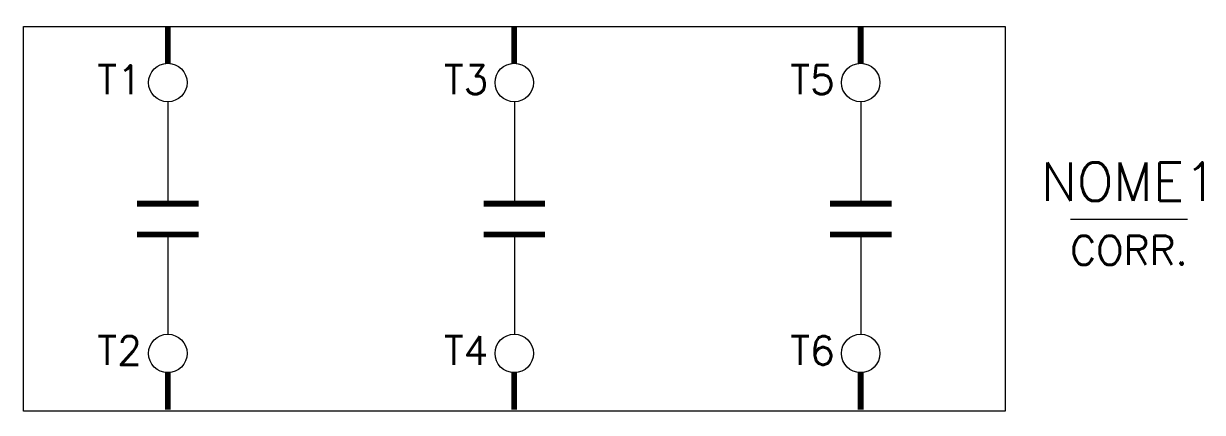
# Model space of a CAD drawing. Header units: millimetres. Extents: x -7.5 to 53.8, y -20.1 to 0.1.
import ezdxf
from ezdxf.enums import TextEntityAlignment as Align

# ---------------------------------------------------------------- set-up
doc = ezdxf.new("R2010")
doc.units = ezdxf.units.MM
doc.header["$LTSCALE"] = 10
doc.styles.add('ROMANS', font='romans.shx')

msp = doc.modelspace()

# ---------------------------------------------------------------- linework, layer by layer
at = {"color": 7, "linetype": 'Continuous'}
for p, q in [((0.006, -3.918), (0.006, -9.215)), ((18.006, -3.918), (18.006, -9.215)), ((36.006, -3.918), (36.006, -9.215)), ((46.906, -10.015), (52.976, -10.015)), ((0.006, -10.815), (0.006, -16.002)), ((18.006, -10.815), (18.006, -16.002)), ((36.006, -10.815), (36.006, -16.002))]:
    msp.add_line(p, q, dxfattribs=at)
msp.add_lwpolyline([(-7.494, 0), (43.506, 0), (43.506, -20), (-7.494, -20)], close=True)
at = {"const_width": 0.3}
for points in [[(0, -1.918), (0, 0)], [(18, -1.918), (18, 0)], [(36, -1.918), (36, 0)], [(-1.594, -9.215), (1.606, -9.215)], [(16.406, -9.215), (19.606, -9.215)], [(34.406, -9.215), (37.606, -9.215)], [(-1.594, -10.815), (1.606, -10.815)], [(16.406, -10.815), (19.606, -10.815)], [(34.406, -10.815), (37.606, -10.815)], [(0, -19.92), (0, -18.002)], [(18, -19.92), (18, -18.002)], [(36, -19.92), (36, -18.002)]]:
    msp.add_lwpolyline(points, dxfattribs=at)
for centre in [(0, -2.918), (18, -2.918), (36, -2.918), (0, -17.002), (18, -17.002), (36, -17.002)]:
    msp.add_circle(centre, 1)

# ---------------------------------------------------------------- texts
at = {"color": 7, "style": 'ROMANS'}
for tag, p in [('T1', (-1.347, -3.514)), ('T3', (16.653, -3.514)), ('T5', (34.653, -3.514)), ('T2', (-1.347, -17.598)), ('T4', (16.653, -17.598)), ('T6', (34.653, -17.598))]:
    msp.add_attdef(tag, text='', height=1.5, dxfattribs=at).set_placement(p, align=Align.RIGHT)
at = {"lineweight": 5, "style": 'ROMANS'}
msp.add_attdef('NOME1', text='', height=2, dxfattribs=at).set_placement((49.941, -9.071), align=Align.CENTER)
at = {"color": 7, "style": 'ROMANS'}
msp.add_attdef('CORR.', text='', height=1.5, dxfattribs=at).set_placement((49.941, -12.39), align=Align.CENTER)

doc.saveas('drawing.dxf')
